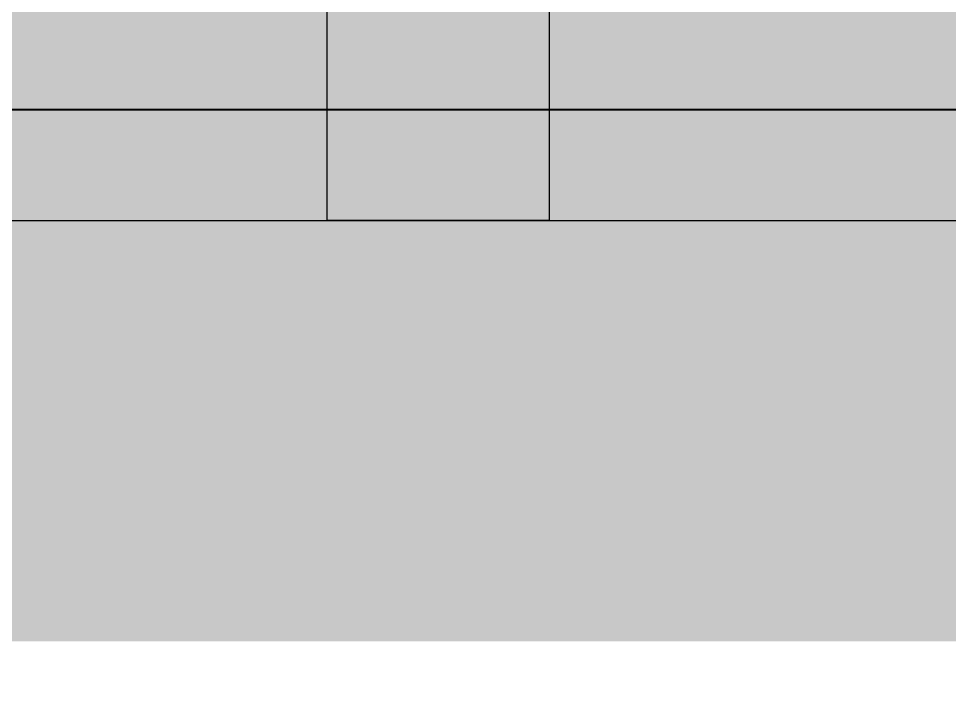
# Model space of a CAD drawing. Header units: millimetres. Extents: x 2519235 to 7246330, y 25937 to 201821.
# Drawn here: x 2971243 to 2972499, y 100135 to 101063 of the extents above; entities that cross this region are included whole.
import ezdxf
from ezdxf.xclip import XClip

# ---------------------------------------------------------------- set-up
doc = ezdxf.new("R2010")
doc.units = ezdxf.units.MM
doc.header["$XCLIPFRAME"] = 0
doc.set_wipeout_variables(frame=1)
doc.linetypes.add('TA_GL_000.90000', pattern=[2.475, 0.9, -0.225, 0.225, -0.225, 0.9])
for name, color, linetype in [('000 - 0_HIDE_OBJ_FRAMING_DEF_SUB_1', 7, 'Continuous'), ('000 - 0_SYM_DWG_GRIDLINE_MAIN_COLOR_251', 7, 'Continuous'), ('000 - CONCRETE_COL_CUT_COLOR_1', 7, 'Continuous'), ('000 - CONCRETE_COL_CUT_COLOR_5', 7, 'Continuous'), ('000 - CONCRETE_COL_HATCH_', 7, 'Continuous'), ('000 - CONCRETE_COL_WIPEOUT_', 7, 'Continuous'), ('_งานโครงสร้าง', 7, 'Continuous')]:
    doc.layers.add(name, color=color, linetype=linetype)
doc.styles.add('TA', font='', dxfattribs={"height": 4.5})
doc.styles.get('TA').set_extended_font_data('Cordia New')

# ---------------------------------------------------------------- blocks, each defined once
blk = doc.blocks.new('*U1050')
at = {"layer": '000 - CONCRETE_COL_HATCH_'}
h = blk.add_hatch(dxfattribs=at)
h.set_pattern_fill('EARTH', scale=0.5, angle=45)
h.set_pattern_definition([(45, (88751.0504, -816679.242), (0, 4.49012806), [3.175, -3.175]), (45, (88750.2085, -816678.4), (0, 4.49012806), [3.175, -3.175]), (45, (88749.3666, -816677.558), (0, 4.49012806), [3.175, -3.175]), (135, (88749.3666, -816676.997), (-4.49012806, 0), [3.175, -3.175]), (135, (88750.2085, -816676.155), (-4.49012806, 0), [3.175, -3.175]), (135, (88751.0504, -816675.313), (-4.49012806, 0), [3.175, -3.175])])
h.paths.add_polyline_path([(0, 0), (44375.5, 0), (44375.5, 718), (0, 718)])
blk = doc.blocks.new('*U1678')
at = {"layer": '000 - CONCRETE_COL_HATCH_'}
h = blk.add_hatch(dxfattribs=at)
h.set_pattern_fill('AR-CONC', scale=0.04)
h.set_pattern_definition([(50, (362366.6603, -853071.7804), (7.28738676, -0.63756342), [0.762, -8.382]), (355, (362366.66, -853071.7804), (-1.40973686, 7.64227381), [0.6096, -6.705623367]), (100.4514447, (362367.2676, -853071.8336), (5.877649884, 7.004710076), [0.64760035, -7.123609784]), (46.1842, (362366.66, -853069.748), (10.84316164, -1.68169312), [1.143, -12.573]), (96.6355576, (362367.564, -853069.889), (9.49616536, 9.89704498), [0.97140093, -10.68542433]), (351.1841512, (362366.66, -853069.748), (9.49616536, 9.89704498), [0.91439868, -10.05838928]), (21, (362367.6763, -853070.2564), (6.06457565, -4.090607927), [0.762, -8.382]), (326, (362367.676, -853070.2564), (2.472081134, 7.367518645), [0.6096, -6.7056]), (71.451445, (362368.182, -853070.597), (8.53665677, 3.276910755), [0.64760035, -7.123597504]), (37.5, (362366.6603, -853071.7804), (0.12354413, 3.382201555), [0, -6.62432, 0, -6.8072, 0, -6.731]), (7.5, (362366.6603, -853071.7804), (2.6727865, 4.007222993), [0, -3.88112, 0, -6.47192, 0, -2.5654]), (327.5, (362364.3947, -853071.7804), (5.423623807, -0.22914976), [0, -2.54, 0, -7.9248, 0, -10.5156]), (317.5, (362363.3787, -853071.7804), (5.925167255, 1.017059641), [0, -3.302, 0, -5.26288, 0, -7.4676])])
h.paths.add_polyline_path([(0, 0), (0, -893), (320, -893), (347.6, -893), (347.6, -175), (44723.1, -175), (44723.1, -893), (45073.5, -893), (45073.1, -25), (45023.1, -25), (45023.1, 375), (44723.1, 375), (44723.1, 0), (347.6, 0), (347.6, 375), (47.6, 375), (47.6, 0)])
at = {"layer": '000 - CONCRETE_COL_CUT_COLOR_1', "color": 7, "lineweight": -2}
blk.add_lwpolyline([(347.6, -175), (44723.1, -175)], dxfattribs=at)
blk = doc.blocks.new('W-1-PP17-ENT1_REV02_20260415-155428_PP17_ENT1_EX_ELE1')
at = {"layer": '000 - 0_HIDE_OBJ_FRAMING_DEF_SUB_1', "lineweight": 25}
h = blk.add_hatch(dxfattribs=at)
h.set_pattern_fill('FP_20', style=0, pattern_type=2)
h.set_pattern_definition([(50, (230.58, 4e-11), (364.3679, -31.8783), [38.1, -419.1]), (355, (230.6, 4e-11), (-70.4859, 382.1133), [30.48, -335.28]), (100.451, (260.95, -2.66), (293.885, 350.2334), [32.38, -356.18]), (46.184, (230.6, 101.6), (542.1585, -84.0858), [57.15, -628.65]), (96.636, (275.76, 94.6), (474.805, 494.8554), [48.57, -534.27]), (351.184, (230.6, 101.6), (474.8102, 494.85), [45.72, -502.92]), (21, (281.38, 76.2), (303.2285, -204.5305), [38.1, -419.1]), (326, (281.4, 76.2), (123.6039, 368.376), [30.48, -335.28]), (71.451, (306.65, 59.16), (426.8341, 163.8427), [32.38, -356.18]), (37.5, (230.58, 4e-11), (6.17665, 169.11015), [16.764, -314.452, 16.764, -323.596, -336.55]), (37.5, (230.58, 4e-11), (6.17665, 169.11015), [-671.576, 16.764, -319.786]), (7.5, (230.58, 4e-11), (133.63888, 200.3615), [16.764, -177.292, 16.764, -306.832, -128.27]), (7.5, (230.58, 4e-11), (133.63888, 200.3615), [-517.652, 16.764, -111.506]), (327.5, (117.3, 4e-11), (271.18182, -11.45836), [16.764, -110.236, 16.764, -379.476, -525.78]), (327.5, (117.3, 4e-11), (271.18182, -11.45836), [-523.24, 16.764, -509.016]), (317.5, (66.5, 4e-11), (296.2585, 50.85285), [16.764, -148.336, 16.764, -246.38, -373.38]), (317.5, (66.5, 4e-11), (296.2585, 50.85285), [-428.244, 16.764, -356.616])])
h.paths.add_polyline_path([(-20424, 100222), (-20424, 100940), (23951.5, 100940), (23951.5, 100222), (24301.9, 100222), (24301.5, 101090), (24251.5, 101090), (24251.5, 101490), (23951.5, 101490), (23951.5, 101115), (-20424, 101115), (-20424, 101490), (-20724, 101490), (-20724, 101115), (-20771.6, 101115), (-20771.6, 100222), (-20451.6, 100222)])
at = {"color": 7}
blk.add_lwpolyline([(-20771.6, 101115), (-20771.6, 100222), (-20451.6, 100222), (-20424, 100222), (-20424, 100940), (23951.5, 100940), (23951.5, 100222), (24301.9, 100222), (24301.5, 101090), (24251.5, 101090), (24251.5, 101490), (23951.5, 101490), (23951.5, 101115), (-20424, 101115), (-20424, 101490), (-20724, 101490), (-20724, 101115)], close=True, dxfattribs=at)
blk.add_blockref('*U1050', (-20424, 100222), dxfattribs=at)
at = {"layer": '000 - CONCRETE_COL_CUT_COLOR_5', "color": 7, "lineweight": 40}
blk.add_blockref('*U1678', (-20771.6, 101115), dxfattribs=at)
blk = doc.blocks.new('*U1067')
at = {"layer": '000 - 0_SYM_DWG_GRIDLINE_MAIN_COLOR_251', "color": 7, "linetype": 'ByBlock', "ltscale": 5}
blk.add_line((20, 0), (-878, 0), dxfattribs=at)
at = {"color": 7, "style": 'TA', "flags": 1}
blk.add_attdef('LOCATION', (6, -6), '', height=4.5, rotation=270, dxfattribs=at)
blk = doc.blocks.new('W-1-PP17-ENT1_REV02_20260415-160509_PP17_ENT1_ELE1_DIMS_1')
at = {"layer": '000 - 0_SYM_DWG_GRIDLINE_MAIN_COLOR_251', "color": 7, "linetype": 'TA_GL_000.90000', "xscale": 50, "yscale": 50, "zscale": 50, "rotation": 180}
blk.add_blockref('*U1067', (-24600, 100940), dxfattribs=at)
blk = doc.blocks.new('W-1-PP17-ENT1_REV02_20260415-160712_PP17_ENT1_SE_ELE1')
at = {"layer": '_งานโครงสร้าง', "color": 7}
for p, q in [((16699.8, 114690), (16699.8, 100790)), ((16999.8, 114690), (16999.8, 100790))]:
    blk.add_line(p, q, dxfattribs=at)
at = {"layer": '_งานโครงสร้าง', "color": 7, "extrusion": (-1.22465e-16, 1, 0)}
for p, q in [((16709.8, 100790), (16699.8, 100790)), ((16989.8, 100790), (16709.8, 100790)), ((16999.8, 100790), (16989.8, 100790))]:
    blk.add_line(p, q, dxfattribs=at)
at = {"layer": 'Defpoints', "color": 7}
blk.add_lwpolyline([(-19925, 100790), (19163.1, 100790), (19163.1, 98830), (-19925, 98830)], close=True, dxfattribs=at)

msp = doc.modelspace()

# ---------------------------------------------------------------- block references
at = {"color": 7}
ref = msp.add_blockref('W-1-PP17-ENT1_REV02_20260415-155428_PP17_ENT1_EX_ELE1', (2954959.159, 0), dxfattribs=at)
XClip(ref).set_block_clipping_path([(-5363.4704232938, 96626.6495575323), (20426.4039006853, 118826.6489075041)])

# ---------------------------------------------------------------- next in the draw order: block references
ref = msp.add_blockref('W-1-PP17-ENT1_REV02_20260415-160509_PP17_ENT1_ELE1_DIMS_1', (2954959.159, 0), dxfattribs=at)
XClip(ref).set_block_clipping_path([(-4660.891537529, 96626.6495575321), (20426.4039006853, 118826.6489075039)])
ref = msp.add_blockref('W-1-PP17-ENT1_REV02_20260415-160712_PP17_ENT1_SE_ELE1', (2954959.159, 0), dxfattribs=at)
XClip(ref).set_block_clipping_path([(-5363.4704232886, 96626.6495575321), (20426.4039006853, 118826.6489075039)])

doc.saveas('drawing.dxf')
